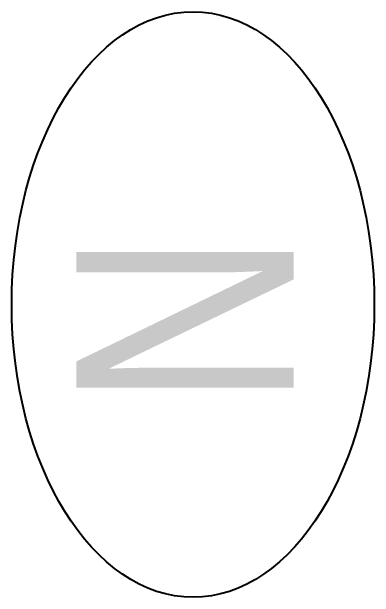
# Model space of a CAD drawing. Header units: inches. Extents: x 23 to 6400, y -2214 to 4412.
# Drawn here: x 3655.68 to 3669.03, y 4308.51 to 4330.06 of the extents above; entities that cross this region are included whole.
import ezdxf
from ezdxf.enums import TextEntityAlignment as Align

# ---------------------------------------------------------------- set-up
doc = ezdxf.new("R2010")
doc.units = ezdxf.units.IN
doc.header["$LTSCALE"] = 96
doc.header["$MEASUREMENT"] = 0
doc.layers.add('A-Powr-Exst', color=15, linetype='Continuous')
doc.layers.add('Legend 300$0$A-Powr-Neww', color=4, linetype='Continuous')
doc.styles.add('XFINE_1', font='swissl.ttf', dxfattribs={"height": 1.25})

# ---------------------------------------------------------------- blocks, each defined once
blk = doc.blocks.new('A$C727C1CD3')
at = {"color": 0, "linetype": 'ByBlock', "lineweight": -2}
blk.add_ellipse((13.721, 6.657), major_axis=(10.778, 0), ratio=0.619048, dxfattribs=at)
at = {"layer": 'Legend 300$0$A-Powr-Neww', "style": 'XFINE_1', "width": 0.8, "flags": 8}
blk.add_attdef('EQUIP', text='', height=8, dxfattribs=at).set_placement((15.04, 6.953), align=Align.MIDDLE)

msp = doc.modelspace()

# ---------------------------------------------------------------- block references
at = {"layer": 'A-Powr-Exst', "color": 15}
ref = msp.add_blockref('A$C727C1CD3', (3669.014, 4305.562), dxfattribs=dict(at, rotation=89.99999999999999))
ref.add_attrib('EQUIP', 'N', dxfattribs={"layer": 'Legend 300$0$A-Powr-Neww', "height": 8, "rotation": 90, "style": 'XFINE_1', "width": 0.8, "flags": 8}).set_placement((3662.066, 4318.714), align=Align.MIDDLE)

doc.saveas('drawing.dxf')
